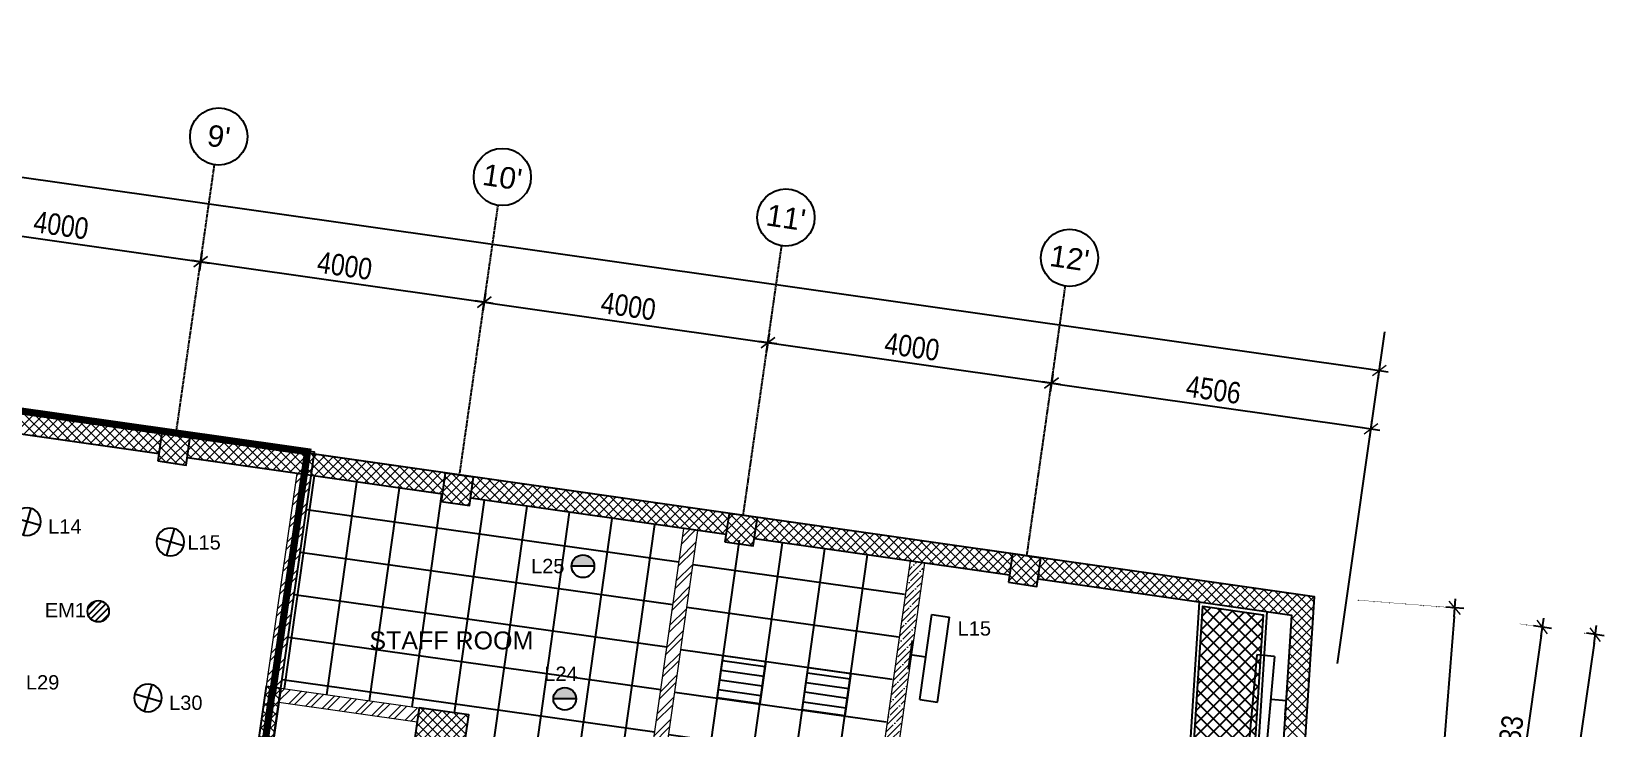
# Model space of a CAD drawing. Header units: inches. Extents: x 1217570 to 1674444, y 326920 to 480291.
# Drawn here: x 1472154 to 1494129, y 365678 to 375402 of the extents above; entities that cross this region are included whole.
import ezdxf
from ezdxf.enums import TextEntityAlignment as Align

# ---------------------------------------------------------------- set-up
doc = ezdxf.new("R2010")
doc.units = ezdxf.units.IN
doc.header["$MEASUREMENT"] = 0
for name, pattern in [('CENTER', [50.8, 31.75, -6.35, 6.35, -6.35]), ('DASHED2', [9.525, 6.35, -3.175]), ('DOT2', [3.175, 0, -3.175])]:
    doc.linetypes.add(name, pattern=pattern)
for name, color, linetype, lineweight in [('A-BLOCK', 43, 'Continuous', 13), ('A-HATCH CONCRETE', 254, 'Continuous', 5), ('A-LEASING LINE', 7, 'DASHED2', 9), ('wall hatch', 252, 'Continuous', 0)]:
    doc.layers.add(name, color=color, linetype=linetype, lineweight=lineweight)
for name, color, linetype in [('Axis', 9, 'CENTER'), ('dim-axis', 254, 'Continuous'), ('EM-LIT', 2, 'Continuous'), ('FFNEW', 252, 'Continuous'), ('LIGHT', 151, 'Continuous'), ('LIGHT TEXT', 2, 'Continuous'), ('S-COL', 210, 'Continuous'), ('S-WALL', 1, 'Continuous'), ('TEXT', 181, 'Continuous'), ('TRENCH', 8, 'Continuous')]:
    doc.layers.add(name, color=color, linetype=linetype)
doc.styles.add('ARIAL', font='ARIALN.TTF')
doc.styles.add('style1', font='arial.ttf')
doc.dimstyles.new('DIM-100', dxfattribs={"dimscale": 150, "dimtxt": 2, "dimasz": 1, "dimexe": 0.75, "dimexo": 1, "dimgap": 0.5, "dimtad": 1, "dimdec": 0, "dimzin": 11, "dimdsep": 46, "dimtxsty": 'ARIAL', "dimblk": 'R', "dimcen": 2.5, "dimdle": 1, "dimclrd": 256, "dimclre": 256, "dimclrt": 256, "dimazin": 0, "dimtfac": 1, "dimtdec": 0, "dimtix": 1, "dimtmove": 2, "dimatfit": 3, "dimldrblk": 'R', "dimtolj": 1, "dimtzin": 3, "dimlwd": -1, "dimlwe": 13, "dimarcsym": 0})
pattern_1 = [(45, (1337613.73, 312749.915), (-66.29126, 66.29126), []), (135, (1337613.73, 312749.915), (-66.29126, -66.29126), [])]
pattern_2 = [(45, (1337614.36, 312749.915), (-66.29126, 66.29126), []), (135, (1337614.36, 312749.915), (-66.29126, -66.29126), [])]

# ---------------------------------------------------------------- blocks, each defined once
blk = doc.blocks.new('R')
for p, q in [((-1.05, 0), (1.05, 0)), ((0, -1.05), (0, 1.05))]:
    blk.add_line(p, q)
at = {"color": 4, "lineweight": 13}
blk.add_line((-0.71, -0.71), (0.71, 0.71), dxfattribs=at)
blk = doc.blocks.new('*D151')
at = {"layer": 'Defpoints', "color": 0, "transparency": 16777216}
for p in [(1472526, 590047), (1472055, 586747), (1472522, 586681)]:
    blk.add_point(p, dxfattribs=at)
at = {"layer": 'dim-axis', "color": 251, "transparency": 16777216}
blk.add_line((1472976, 589861), (1472539, 586800), dxfattribs=at)
at = {"layer": 'dim-axis', "color": 251, "linetype": 'DOT2', "lineweight": 13, "transparency": 16777216}
for p, q in [((1472675, 590025), (1473104, 589964)), ((1472204, 586726), (1472633, 586665))]:
    blk.add_line(p, q, dxfattribs=at)
at = {"layer": 'dim-axis', "color": 251, "transparency": 16777216, "xscale": 120, "yscale": 120, "zscale": 120}
for p, rotation in [((1472993, 589980), 81.87732561324607), ((1472522, 586681), 261.8773256132461)]:
    blk.add_blockref('R', p, dxfattribs=dict(at, rotation=rotation))
at = {"layer": 'dim-axis', "color": 251, "transparency": 16777216, "insert": (1472531, 588363), "char_height": 300, "attachment_point": 5, "rotation": 81.8773, "style": 'ARIAL'}
blk.add_mtext('\\A1;3333', dxfattribs=at)
blk = doc.blocks.new('*D156')
at = {"layer": 'Defpoints', "color": 0, "transparency": 16777216}
for p in [(1420642, 597441), (1470715, 593565), (1470260, 590370)]:
    blk.add_point(p, dxfattribs=at)
at = {"layer": 'dim-axis', "color": 251, "linetype": 'DOT2', "lineweight": 13, "transparency": 16777216}
for p, q in [((1420663, 597590), (1421113, 600748)), ((1470281, 590519), (1470731, 593676))]:
    blk.add_line(p, q, dxfattribs=at)
at = {"layer": 'dim-axis', "color": 251, "transparency": 16777216}
blk.add_line((1421216, 600619), (1470596, 593582), dxfattribs=at)
at = {"layer": 'dim-axis', "color": 251, "transparency": 16777216, "xscale": 120, "yscale": 120, "zscale": 120}
for p, rotation in [((1421097, 600636), 171.8890881608404), ((1470715, 593565), 351.8890881608405)]:
    blk.add_blockref('R', p, dxfattribs=dict(at, rotation=rotation))
at = {"layer": 'dim-axis', "color": 251, "transparency": 16777216, "insert": (1445938, 597327), "char_height": 300, "attachment_point": 5, "rotation": 351.8891, "style": 'ARIAL'}
blk.add_mtext('\\A1;50119', dxfattribs=at)
blk = doc.blocks.new('*D157')
at = {"layer": 'Defpoints', "color": 0, "transparency": 16777216}
for p in [(1473731, 589875), (1472094, 578408), (1472094, 578408)]:
    blk.add_point(p, dxfattribs=at)
at = {"layer": 'dim-axis', "color": 251, "linetype": 'DOT2', "lineweight": 13, "transparency": 16777216}
for p, q in [((1473582, 589896), (1473620, 589891)), ((1471946, 578429), (1471983, 578424))]:
    blk.add_line(p, q, dxfattribs=at)
at = {"layer": 'dim-axis', "color": 251, "transparency": 16777216}
blk.add_line((1473714, 589756), (1472111, 578527), dxfattribs=at)
at = {"layer": 'dim-axis', "color": 251, "transparency": 16777216, "xscale": 120, "yscale": 120, "zscale": 120}
for p, rotation in [((1473731, 589875), 81.87726641554076), ((1472094, 578408), 261.8772664155408)]:
    blk.add_blockref('R', p, dxfattribs=dict(at, rotation=rotation))
at = {"layer": 'dim-axis', "color": 251, "transparency": 16777216, "insert": (1472687, 584174), "char_height": 300, "attachment_point": 5, "rotation": 81.8773, "style": 'ARIAL'}
blk.add_mtext('\\A1;11583', dxfattribs=at)
blk = doc.blocks.new('*D188')
at = {"layer": 'Defpoints', "color": 0, "transparency": 16777216}
for p in [(1450492, 597002), (1454452, 596437), (1454259, 595084)]:
    blk.add_point(p, dxfattribs=at)
at = {"layer": 'dim-axis', "color": 251, "linetype": 'DOT2', "lineweight": 13, "transparency": 16777216}
for p, q in [((1450471, 596853), (1450283, 595538)), ((1454431, 596288), (1454243, 594973))]:
    blk.add_line(p, q, dxfattribs=at)
at = {"layer": 'dim-axis', "color": 251, "transparency": 16777216}
blk.add_line((1450418, 595633), (1454140, 595101), dxfattribs=at)
at = {"layer": 'dim-axis', "color": 251, "transparency": 16777216, "xscale": 120, "yscale": 120, "zscale": 120}
for p, rotation in [((1450299, 595650), 171.8736112541112), ((1454259, 595084), 351.8736112541112)]:
    blk.add_blockref('R', p, dxfattribs=dict(at, rotation=rotation))
at = {"layer": 'dim-axis', "color": 251, "transparency": 16777216, "insert": (1452311, 595593), "char_height": 300, "attachment_point": 5, "rotation": 351.8736, "style": 'ARIAL'}
blk.add_mtext('\\A1;4000', dxfattribs=at)
blk = doc.blocks.new('*D187')
at = {"layer": 'Defpoints', "color": 0, "transparency": 16777216}
for p in [(1454452, 596437), (1458412, 595871), (1458219, 594519)]:
    blk.add_point(p, dxfattribs=at)
at = {"layer": 'dim-axis', "color": 251, "linetype": 'DOT2', "lineweight": 13, "transparency": 16777216}
for p, q in [((1454431, 596288), (1454243, 594973)), ((1458391, 595723), (1458203, 594407))]:
    blk.add_line(p, q, dxfattribs=at)
at = {"layer": 'dim-axis', "color": 251, "transparency": 16777216}
blk.add_line((1454378, 595067), (1458100, 594536), dxfattribs=at)
at = {"layer": 'dim-axis', "color": 251, "transparency": 16777216, "xscale": 120, "yscale": 120, "zscale": 120}
for p, rotation in [((1454259, 595084), 171.8736112541112), ((1458219, 594519), 351.8736112541112)]:
    blk.add_blockref('R', p, dxfattribs=dict(at, rotation=rotation))
at = {"layer": 'dim-axis', "color": 251, "transparency": 16777216, "insert": (1456271, 595027), "char_height": 300, "attachment_point": 5, "rotation": 351.8736, "style": 'ARIAL'}
blk.add_mtext('\\A1;4000', dxfattribs=at)
blk = doc.blocks.new('*D186')
at = {"layer": 'Defpoints', "color": 0, "transparency": 16777216}
for p in [(1458412, 595871), (1462372, 595306), (1462179, 593953)]:
    blk.add_point(p, dxfattribs=at)
at = {"layer": 'dim-axis', "color": 251, "linetype": 'DOT2', "lineweight": 13, "transparency": 16777216}
for p, q in [((1458391, 595723), (1458203, 594407)), ((1462351, 595157), (1462163, 593842))]:
    blk.add_line(p, q, dxfattribs=at)
at = {"layer": 'dim-axis', "color": 251, "transparency": 16777216}
blk.add_line((1458338, 594502), (1462060, 593970), dxfattribs=at)
at = {"layer": 'dim-axis', "color": 251, "transparency": 16777216, "xscale": 120, "yscale": 120, "zscale": 120}
for p, rotation in [((1458219, 594519), 171.8736112541112), ((1462179, 593953), 351.8736112541112)]:
    blk.add_blockref('R', p, dxfattribs=dict(at, rotation=rotation))
at = {"layer": 'dim-axis', "color": 251, "transparency": 16777216, "insert": (1460231, 594462), "char_height": 300, "attachment_point": 5, "rotation": 351.8736, "style": 'ARIAL'}
blk.add_mtext('\\A1;4000', dxfattribs=at)
blk = doc.blocks.new('*D185')
at = {"layer": 'Defpoints', "color": 0, "transparency": 16777216}
for p in [(1462372, 595306), (1466332, 594741), (1466139, 593388)]:
    blk.add_point(p, dxfattribs=at)
at = {"layer": 'dim-axis', "color": 251, "linetype": 'DOT2', "lineweight": 13, "transparency": 16777216}
for p, q in [((1462351, 595157), (1462163, 593842)), ((1466311, 594592), (1466123, 593276))]:
    blk.add_line(p, q, dxfattribs=at)
at = {"layer": 'dim-axis', "color": 251, "transparency": 16777216}
blk.add_line((1462298, 593936), (1466020, 593405), dxfattribs=at)
at = {"layer": 'dim-axis', "color": 251, "transparency": 16777216, "xscale": 120, "yscale": 120, "zscale": 120}
for p, rotation in [((1462179, 593953), 171.8736112541112), ((1466139, 593388), 351.8736112541112)]:
    blk.add_blockref('R', p, dxfattribs=dict(at, rotation=rotation))
at = {"layer": 'dim-axis', "color": 251, "transparency": 16777216, "insert": (1464191, 593896), "char_height": 300, "attachment_point": 5, "rotation": 351.8736, "style": 'ARIAL'}
blk.add_mtext('\\A1;4000', dxfattribs=at)
blk = doc.blocks.new('*D184')
at = {"layer": 'Defpoints', "color": 0, "transparency": 16777216}
for p in [(1466332, 594741), (1470599, 592751), (1470462, 591787)]:
    blk.add_point(p, dxfattribs=at)
at = {"layer": 'dim-axis', "color": 251, "linetype": 'DOT2', "lineweight": 13, "transparency": 16777216}
for p, q in [((1466311, 594592), (1466123, 593276)), ((1470483, 591935), (1470615, 592862))]:
    blk.add_line(p, q, dxfattribs=at)
at = {"layer": 'dim-axis', "color": 251, "transparency": 16777216}
blk.add_line((1466257, 593371), (1470481, 592768), dxfattribs=at)
at = {"layer": 'dim-axis', "color": 251, "transparency": 16777216, "xscale": 120, "yscale": 120, "zscale": 120}
for p, rotation in [((1466139, 593388), 171.8736112541112), ((1470599, 592751), 351.8736112541112)]:
    blk.add_blockref('R', p, dxfattribs=dict(at, rotation=rotation))
at = {"layer": 'dim-axis', "color": 251, "transparency": 16777216, "insert": (1468401, 593295), "char_height": 300, "attachment_point": 5, "rotation": 351.8736, "style": 'ARIAL'}
blk.add_mtext('\\A1;4506', dxfattribs=at)
blk = doc.blocks.new('*D183')
at = {"layer": 'Defpoints', "color": 0, "transparency": 16777216}
for p in [(1470260, 590369), (1468019, 562459), (1469530, 562337)]:
    blk.add_point(p, dxfattribs=at)
at = {"layer": 'dim-axis', "color": 251, "linetype": 'DOT2', "lineweight": 13, "transparency": 16777216}
for p, q in [((1470409, 590357), (1471882, 590239)), ((1468169, 562447), (1469642, 562328))]:
    blk.add_line(p, q, dxfattribs=at)
at = {"layer": 'dim-axis', "color": 251, "transparency": 16777216}
blk.add_line((1471760, 590128), (1469539, 562457), dxfattribs=at)
at = {"layer": 'dim-axis', "color": 251, "transparency": 16777216, "xscale": 120, "yscale": 120, "zscale": 120}
for p, rotation in [((1471770, 590248), 85.410651128382), ((1469530, 562337), 265.410651128382)]:
    blk.add_blockref('R', p, dxfattribs=dict(at, rotation=rotation))
at = {"layer": 'dim-axis', "color": 251, "transparency": 16777216, "insert": (1470422, 576311), "char_height": 300, "attachment_point": 5, "rotation": 85.4107, "style": 'ARIAL'}
blk.add_mtext('\\A1;28000', dxfattribs=at)
blk = doc.blocks.new('SDGTFHHD')
at = {"layer": 'A-HATCH CONCRETE'}
h = blk.add_hatch(dxfattribs=at)
h.set_pattern_fill('ANSI37', color=254, scale=750)
h.set_pattern_definition(pattern_1)
h.paths.add_polyline_path([(1384533, 750514), (1384929, 750458), (1384985, 750854), (1384589, 750910)])
h = blk.add_hatch(dxfattribs=at)
h.set_pattern_fill('ANSI37', color=254, scale=750)
h.set_pattern_definition(pattern_2)
h.paths.add_polyline_path([(1388493, 749949), (1388889, 749892), (1388946, 750288), (1388550, 750345)])
h = blk.add_hatch(dxfattribs=at)
h.set_pattern_fill('ANSI37', color=254, scale=750)
h.set_pattern_definition(pattern_1)
h.paths.add_polyline_path([(1392453, 749384), (1392849, 749327), (1392905, 749723), (1392509, 749780)])
h = blk.add_hatch(dxfattribs=at)
h.set_pattern_fill('ANSI37', color=254, scale=750)
h.set_pattern_definition(pattern_2)
h.paths.add_polyline_path([(1384223, 747630), (1384131, 746987), (1384824, 746888), (1384916, 747532)])
at = {"layer": 'TRENCH'}
h = blk.add_hatch(dxfattribs=at)
h.set_pattern_fill('ANSI37', color=254, scale=1000)
h.set_pattern_definition([(45, (827864.47, 316834.77), (-88.388348, 88.388348), []), (135, (827864.47, 316834.77), (-88.388348, -88.388348), [])])
h.paths.add_polyline_path([(1396007, 748928), (1395163, 749049), (1394723, 742192), (1395567, 742072)])
at = {"layer": 'wall hatch', "ltscale": 500}
h = blk.add_hatch(dxfattribs=at)
h.set_pattern_fill('ANSI32', color=254, scale=500)
h.set_pattern_definition([(45, (1337614.36, 312749.91), (-132.58252, 132.58252), []), (45, (1337702.74, 312749.91), (-132.58252, 132.58252), [])])
h.paths.add_polyline_path([(1385588, 743042), (1387172, 742815), (1387200, 743013), (1387101, 743028), (1388111, 750106), (1387913, 750134), (1386903, 743056), (1385616, 743240), (1385616, 743240)])
h.paths.add_polyline_path([(1384301, 743225), (1384400, 743211), (1384427, 743409), (1384329, 743424)])
h = blk.add_hatch(dxfattribs=at)
h.set_pattern_fill('ANSI35', color=254, scale=500)
h.set_pattern_definition([(45, (1389662.71, 739214.03), (-88.3883, 88.3883), []), (45, (1389751.1, 739214.03), (-88.3883, 88.3883), [156.25, -31.25, 0, -31.25])])
edge = h.paths.add_edge_path(flags=17)
edge.add_line((1391295, 749705), (1391097, 749734))
edge.add_line((1391097, 749734), (1389985, 741945))
edge.add_line((1389985, 741945), (1390199, 741915))
edge.add_line((1390199, 741915), (1391295, 749705))
edge.add_line((1391295, 749705), (1391097, 749734))
h.paths.add_polyline_path([(1391295, 749705), (1391097, 749734), (1389985, 741945), (1390199, 741915)], flags=17)
h.paths.add_polyline_path([(1389471, 738396), (1389499, 738594), (1385507, 739164), (1385507, 739003), (1385507, 738966), (1385507, 728237), (1385707, 728237), (1385707, 738933)])
h.paths.add_polyline_path([(1389789, 739210), (1389591, 739238), (1389555, 738990), (1389753, 738962)])
h.paths.add_polyline_path([(1385507, 726937), (1385707, 726940), (1385707, 727037), (1385507, 727037)])
h = blk.add_hatch(dxfattribs=at)
h.set_pattern_fill('ANSI35', color=254, scale=500)
h.set_pattern_definition([(45, (1337614.36, 312749.91), (-88.388348, 88.388348), []), (45, (1337702.74, 312749.91), (-88.388348, 88.388348), [156.25, -31.25, 0, -31.25])])
edge = h.paths.add_edge_path()
edge.add_line((1391279, 749654), (1391081, 749682))
edge.add_line((1391081, 749682), (1389959, 741812))
edge.add_line((1389959, 741812), (1390156, 741784))
edge.add_line((1390156, 741784), (1391271, 749655))
edge.add_line((1391271, 749655), (1391084, 749681))
h.paths.add_polyline_path([(1390778, 746139), (1390580, 746168), (1390658, 746712), (1390856, 746684)], flags=17)
h = blk.add_hatch(dxfattribs=at)
h.set_pattern_fill('ANSI32', color=254, scale=500)
h.set_pattern_definition([(45, (1428476.25, 1182647.78), (-132.58252, 132.58252), []), (45, (1428564.64, 1182647.78), (-132.58252, 132.58252), [])])
h.paths.add_polyline_path([(1382292, 747906), (1382264, 747708), (1384194, 747433), (1384223, 747630)])
at = {"color": 254, "linetype": 'Continuous', "ltscale": 100}
blk.add_lwpolyline([(1385707, 721237), (1385707, 726940), (1385507, 726937), (1383958, 726937), (1383958, 732937), (1380097, 732937), (1380097, 739738), (1381100, 739591), (1381134, 739788), (1381678, 743600), (1382721, 750905), (1382763, 751202), (1347098, 756262), (1346331, 744553), (1368108, 741445), (1368106, 734887), (1367208, 734887), (1367208, 734687), (1367208, 731437), (1359158, 731437), (1359158, 731237), (1359158, 721237), (1385707, 721237)], dxfattribs=at)
at = {"layer": 'A-BLOCK', "color": 254, "ltscale": 100}
for p, q in [((1387913, 750134), (1386903, 743056)), ((1388111, 750106), (1387101, 743028)), ((1391081, 749682), (1390071, 742604)), ((1391279, 749654), (1390856, 746684)), ((1382292, 747906), (1384223, 747630)), ((1382059, 747636), (1382058, 747636)), ((1382066, 747737), (1382073, 747736)), ((1382264, 747708), (1384194, 747433))]:
    blk.add_line(p, q, dxfattribs=at)
blk.add_lwpolyline([(1382292, 747906), (1382716, 750876)], dxfattribs=at)
at = {"layer": 'A-HATCH CONCRETE', "color": 254, "linetype": 'Continuous'}
for p, q in [((1382730, 750973), (1382909, 751151)), ((1382752, 751128), (1382793, 751168)), ((1383067, 750826), (1382754, 751139)), ((1382759, 750870), (1383025, 751135)), ((1383222, 750804), (1382868, 751157)), ((1383376, 750782), (1383023, 751135)), ((1382912, 750848), (1382737, 751023)), ((1382876, 750853), (1383141, 751118)), ((1382992, 750837), (1383257, 751102)), ((1383108, 750820), (1383373, 751085)), ((1383531, 750760), (1383177, 751113)), ((1383224, 750803), (1383489, 751069)), ((1383686, 750737), (1383332, 751091)), ((1383340, 750787), (1383605, 751052)), ((1383456, 750770), (1383721, 751035)), ((1383840, 750715), (1383487, 751069)), ((1383572, 750754), (1383837, 751019)), ((1383995, 750693), (1383641, 751047)), ((1383688, 750737), (1383953, 751002)), ((1384150, 750671), (1383796, 751025)), ((1383804, 750721), (1384069, 750986)), ((1383920, 750704), (1384185, 750969)), ((1384304, 750649), (1383951, 751003)), ((1384036, 750687), (1384301, 750953)), ((1384459, 750627), (1384105, 750981)), ((1384152, 750671), (1384417, 750936)), ((1384555, 750664), (1384260, 750959)), ((1384268, 750654), (1384533, 750920)), ((1384571, 750780), (1384415, 750936)), ((1384588, 750896), (1384569, 750914)), ((1382758, 750870), (1382721, 750907)), ((1384384, 750638), (1384579, 750833)), ((1384648, 750902), (1384649, 750903)), ((1384726, 750891), (1384724, 750892)), ((1384764, 750885), (1384765, 750886)), ((1384880, 750869), (1384879, 750870)), ((1384880, 750869), (1384881, 750870)), ((1384962, 750686), (1385113, 750837)), ((1384964, 750555), (1385229, 750820)), ((1385232, 750517), (1384975, 750774)), ((1384984, 750840), (1384997, 750853)), ((1385387, 750495), (1385033, 750848)), ((1385080, 750538), (1385345, 750804)), ((1385541, 750473), (1385188, 750826)), ((1385196, 750522), (1385461, 750787)), ((1385312, 750505), (1385577, 750771)), ((1385696, 750450), (1385343, 750804)), ((1385428, 750489), (1385693, 750754)), ((1385851, 750428), (1385497, 750782)), ((1385544, 750472), (1385809, 750737)), ((1386005, 750406), (1385652, 750760)), ((1385660, 750456), (1385925, 750721)), ((1385776, 750439), (1386041, 750704)), ((1386160, 750384), (1385807, 750738)), ((1386315, 750362), (1385961, 750716)), ((1386469, 750340), (1386116, 750694)), ((1384500, 750621), (1384557, 750678)), ((1385078, 750539), (1384958, 750658)), ((1385892, 750423), (1386157, 750688)), ((1386008, 750406), (1386273, 750671)), ((1386124, 750389), (1386389, 750655)), ((1386240, 750373), (1386505, 750638)), ((1386624, 750318), (1386271, 750672)), ((1386356, 750356), (1386621, 750621)), ((1386779, 750296), (1386425, 750649)), ((1386472, 750340), (1386737, 750605)), ((1386933, 750274), (1386580, 750627)), ((1386588, 750323), (1386853, 750588)), ((1386704, 750307), (1386969, 750572)), ((1387088, 750252), (1386735, 750605)), ((1386820, 750290), (1387085, 750555)), ((1387243, 750230), (1386889, 750583)), ((1386936, 750273), (1387202, 750539)), ((1387397, 750208), (1387044, 750561)), ((1387052, 750257), (1387318, 750522)), ((1387168, 750240), (1387434, 750506)), ((1387552, 750186), (1387199, 750539)), ((1387284, 750224), (1387550, 750489)), ((1387707, 750164), (1387353, 750517)), ((1387400, 750207), (1387666, 750472)), ((1387861, 750141), (1387508, 750495)), ((1388016, 750119), (1387662, 750473)), ((1387516, 750191), (1387782, 750456)), ((1387632, 750174), (1387898, 750439)), ((1387748, 750158), (1388014, 750423)), ((1388171, 750097), (1387817, 750451)), ((1387864, 750141), (1388130, 750406)), ((1388325, 750075), (1387972, 750429)), ((1387981, 750124), (1388246, 750390)), ((1388097, 750108), (1388362, 750373)), ((1388480, 750053), (1388126, 750407)), ((1388213, 750091), (1388478, 750357)), ((1388521, 750144), (1388281, 750385)), ((1388329, 750075), (1388542, 750288)), ((1388538, 750260), (1388436, 750363)), ((1388592, 750339), (1388590, 750340)), ((1388593, 750339), (1388594, 750340)), ((1388709, 750322), (1388710, 750323)), ((1388747, 750317), (1388745, 750318)), ((1388825, 750306), (1388826, 750307)), ((1388901, 750295), (1388900, 750296)), ((1388909, 749992), (1389174, 750257)), ((1388925, 750141), (1389058, 750274)), ((1388941, 750289), (1388942, 750290)), ((1389253, 749943), (1388941, 750255)), ((1389408, 749921), (1389054, 750274)), ((1389563, 749899), (1389209, 750252)), ((1388445, 750058), (1388520, 750133)), ((1389099, 749965), (1388925, 750139)), ((1389025, 749975), (1389290, 750241)), ((1389141, 749959), (1389406, 750224)), ((1389257, 749942), (1389522, 750207)), ((1389717, 749877), (1389364, 750230)), ((1389373, 749926), (1389638, 750191)), ((1389489, 749909), (1389754, 750174)), ((1389872, 749855), (1389518, 750208)), ((1389605, 749893), (1389870, 750158)), ((1390026, 749832), (1389673, 750186)), ((1389721, 749876), (1389986, 750141)), ((1390181, 749810), (1389828, 750164)), ((1389837, 749860), (1390102, 750125)), ((1389953, 749843), (1390218, 750108)), ((1390336, 749788), (1389982, 750142)), ((1390069, 749826), (1390334, 750092)), ((1390490, 749766), (1390137, 750120)), ((1390185, 749810), (1390450, 750075)), ((1390645, 749744), (1390292, 750098)), ((1390301, 749793), (1390566, 750058)), ((1390417, 749777), (1390682, 750042)), ((1390800, 749722), (1390446, 750076)), ((1390954, 749700), (1390601, 750054)), ((1391109, 749678), (1390756, 750031)), ((1388944, 749987), (1388908, 750023)), ((1390533, 749760), (1390798, 750025)), ((1390649, 749744), (1390914, 750009)), ((1390765, 749727), (1391030, 749992)), ((1390881, 749710), (1391146, 749976)), ((1391264, 749656), (1390910, 750009)), ((1390997, 749694), (1391262, 749959)), ((1391418, 749634), (1391065, 749987)), ((1391113, 749677), (1391378, 749943)), ((1391573, 749612), (1391220, 749965)), ((1391229, 749661), (1391494, 749926)), ((1391345, 749644), (1391610, 749909)), ((1391728, 749590), (1391374, 749943)), ((1391461, 749628), (1391726, 749893)), ((1391882, 749568), (1391529, 749921)), ((1391577, 749611), (1391842, 749876)), ((1392037, 749545), (1391684, 749899)), ((1391693, 749595), (1391958, 749860)), ((1391809, 749578), (1392074, 749843)), ((1392192, 749523), (1391838, 749877)), ((1391925, 749561), (1392190, 749827)), ((1392346, 749501), (1391993, 749855)), ((1392041, 749545), (1392307, 749810)), ((1392471, 749509), (1392147, 749833)), ((1392488, 749625), (1392302, 749811)), ((1392157, 749528), (1392423, 749794)), ((1392273, 749512), (1392505, 749743)), ((1392504, 749741), (1392457, 749789)), ((1392537, 749776), (1392539, 749777)), ((1392613, 749765), (1392611, 749767)), ((1392653, 749759), (1392655, 749760)), ((1392768, 749743), (1392766, 749744)), ((1392769, 749742), (1392771, 749744)), ((1392865, 749441), (1393119, 749694)), ((1392885, 749726), (1392887, 749727)), ((1392888, 749596), (1393003, 749711)), ((1393120, 749391), (1392891, 749620)), ((1393274, 749369), (1392921, 749722)), ((1392970, 749412), (1393235, 749678)), ((1393429, 749347), (1393075, 749700)), ((1393086, 749396), (1393351, 749661)), ((1393202, 749379), (1393467, 749644)), ((1393584, 749325), (1393230, 749678)), ((1393318, 749363), (1393583, 749628)), ((1393738, 749303), (1393385, 749656)), ((1393434, 749346), (1393699, 749611)), ((1393893, 749281), (1393539, 749634)), ((1393550, 749330), (1393815, 749595)), ((1394048, 749259), (1393694, 749612)), ((1394202, 749236), (1393849, 749590)), ((1392389, 749495), (1392482, 749588)), ((1392965, 749413), (1392874, 749504)), ((1393666, 749313), (1393931, 749578)), ((1393782, 749296), (1394047, 749562)), ((1393898, 749280), (1394163, 749545)), ((1394357, 749214), (1394003, 749568)), ((1394014, 749263), (1394279, 749529)), ((1394130, 749247), (1394395, 749512)), ((1394512, 749192), (1394158, 749546)), ((1394246, 749230), (1394511, 749495)), ((1394666, 749170), (1394313, 749524)), ((1394362, 749214), (1394627, 749479)), ((1394821, 749148), (1394467, 749502)), ((1394478, 749197), (1394743, 749462)), ((1394594, 749181), (1394859, 749446)), ((1394975, 749126), (1394622, 749480)), ((1394710, 749164), (1394975, 749429)), ((1395130, 749104), (1394777, 749458)), ((1394826, 749147), (1395091, 749413)), ((1395285, 749082), (1394931, 749435)), ((1394942, 749131), (1395207, 749396)), ((1395058, 749114), (1395323, 749380)), ((1395439, 749060), (1395086, 749413)), ((1395594, 749038), (1395241, 749391)), ((1395174, 749098), (1395439, 749363)), ((1395290, 749081), (1395555, 749346)), ((1395749, 749016), (1395395, 749369)), ((1395406, 749065), (1395671, 749330)), ((1395522, 749048), (1395787, 749313)), ((1395903, 748994), (1395550, 749347)), ((1395638, 749032), (1395903, 749297)), ((1396058, 748972), (1395705, 749325)), ((1395754, 749015), (1396019, 749280)), ((1396213, 748950), (1395859, 749303)), ((1395870, 748998), (1396135, 749264)), ((1395986, 748982), (1396251, 749247)), ((1396367, 748927), (1396014, 749281)), ((1396102, 748965), (1396367, 749230)), ((1396696, 748732), (1396169, 749259)), ((1396218, 748949), (1396483, 749214)), ((1396704, 748856), (1396323, 749237)), ((1396334, 748932), (1396599, 749197)), ((1396404, 748869), (1396715, 749181)), ((1396712, 748981), (1396478, 749215)), ((1396720, 749106), (1396633, 749193)), ((1396395, 748727), (1396716, 749049)), ((1396376, 748444), (1396698, 748765)), ((1396386, 748586), (1396707, 748907)), ((1396680, 748483), (1396397, 748765)), ((1396688, 748607), (1396405, 748890)), ((1396367, 748302), (1396689, 748624)), ((1396664, 748233), (1396381, 748516)), ((1396672, 748358), (1396389, 748641)), ((1396349, 748019), (1396670, 748340)), ((1396358, 748161), (1396680, 748482)), ((1396656, 748109), (1396373, 748391)), ((1396331, 747736), (1396652, 748057)), ((1396340, 747877), (1396661, 748199)), ((1396640, 747860), (1396357, 748142)), ((1396648, 747984), (1396365, 748267)), ((1396322, 747594), (1396643, 747915)), ((1396624, 747611), (1396341, 747893)), ((1396632, 747735), (1396349, 748018)), ((1396304, 747311), (1396625, 747632)), ((1396313, 747452), (1396634, 747774)), ((1396608, 747361), (1396325, 747644)), ((1396616, 747486), (1396333, 747768)), ((1396295, 747169), (1396616, 747490)), ((1396592, 747112), (1396309, 747395)), ((1396600, 747237), (1396317, 747519))]:
    blk.add_line(p, q, dxfattribs=at)
at = {"layer": 'S-COL', "color": 254, "linetype": 'ByBlock'}
for points in [[(1384533, 750514), (1384929, 750458), (1384985, 750854), (1384589, 750910)], [(1388493, 749949), (1388889, 749892), (1388946, 750288), (1388550, 750345)], [(1392453, 749384), (1392849, 749327), (1392905, 749723), (1392509, 749780)], [(1384223, 747630), (1384131, 746987), (1384824, 746888), (1384916, 747532)]]:
    blk.add_lwpolyline(points, close=True, dxfattribs=at)
at = {"layer": 'S-WALL', "color": 254}
for points in [[(1347098, 756262), (1347098, 756262), (1344803, 721237), (1394933, 721237), (1396724, 749180), (1382759, 751173)], [(1384548, 750614), (1382716, 750876)], [(1388508, 750049), (1384944, 750558)], [(1392468, 749484), (1388904, 749993)], [(1396213, 745895), (1396407, 748922), (1392864, 749428)]]:
    blk.add_lwpolyline(points, dxfattribs=at)
at = {"layer": 'TRENCH', "color": 254}
for p, q in [((1395116, 749106), (1394670, 742149)), ((1396060, 748971), (1395613, 742016))]:
    blk.add_line(p, q, dxfattribs=at)
blk.add_lwpolyline([(1394723, 742192), (1395163, 749049), (1396007, 748928), (1395567, 742072)], close=True, dxfattribs=at)
at = {"layer": 'TEXT', "color": 254, "ltscale": 0.5, "style": 'style1'}
blk.add_text('STAFF ROOM', height=250, dxfattribs=at).set_placement((1383529, 748447))
blk = doc.blocks.new('SEDRGFE')
at = {"layer": 'A-HATCH CONCRETE'}
h = blk.add_hatch(dxfattribs=at)
h.set_pattern_fill('ANSI37', color=250, scale=750)
h.set_pattern_definition([(45, (1341716.31, 266100.535), (-66.29126, 66.29126), []), (135, (1341716.31, 266100.535), (-66.29126, -66.29126), [])])
h.paths.add_polyline_path([(1384676, 704430), (1385072, 704373), (1385128, 704769), (1384732, 704826)])
h = blk.add_hatch(dxfattribs=at)
h.set_pattern_fill('ANSI37', color=250, scale=750)
h.set_pattern_definition([(45, (1341716.94, 266100.535), (-66.29126, 66.29126), []), (135, (1341716.94, 266100.535), (-66.29126, -66.29126), [])])
h.paths.add_polyline_path([(1386197, 701285), (1386395, 701257), (1385780, 696950), (1385582, 696979)])
at = {"layer": 'wall hatch', "ltscale": 500}
h = blk.add_hatch(dxfattribs=at)
h.set_pattern_fill('ANSI32', color=250, scale=500)
h.set_pattern_definition([(45, (1432578.84, 1135998.4), (-132.58252, 132.58252), []), (45, (1432667.23, 1135998.4), (-132.58252, 132.58252), [])])
h.paths.add_polyline_path([(1386818, 704226), (1386620, 704255), (1386197, 701285), (1386395, 701257)])
h.paths.add_polyline_path([(1386367, 701059), (1386395, 701257), (1386395, 701257), (1386367, 701059)])
h = blk.add_hatch(dxfattribs=at)
h.set_pattern_fill('ANSI35', color=250, scale=500)
h.set_pattern_definition([(45, (1393765.3, 692564.65), (-88.38835, 88.38835), []), (45, (1393853.68, 692564.65), (-88.38835, 88.38835), [156.25, -31.25, 0, -31.25])])
edge = h.paths.add_edge_path(flags=17)
edge.add_line((1395397, 703056), (1395199, 703084))
edge.add_line((1395199, 703084), (1394088, 695296))
edge.add_line((1394088, 695296), (1394301, 695265))
edge.add_line((1394301, 695265), (1395397, 703056))
edge.add_line((1395397, 703056), (1395199, 703084))
h.paths.add_polyline_path([(1395397, 703056), (1395199, 703084), (1394088, 695296), (1394301, 695265)], flags=17)
h.paths.add_polyline_path([(1389810, 680290), (1389610, 680288), (1389610, 674888), (1389810, 674888)])
at = {"color": 250, "linetype": 'Continuous', "ltscale": 100}
blk.add_lwpolyline([(1389810, 674588), (1389810, 680290), (1389610, 680288), (1388060, 680288), (1388060, 686288), (1384200, 686288), (1384200, 693089), (1385203, 692942), (1385236, 693139), (1385780, 696950), (1386823, 704256), (1386865, 704553), (1351200, 709613), (1350434, 697904), (1372211, 694796), (1372209, 688237), (1371310, 688237), (1371310, 688038), (1371310, 684788), (1363260, 684788), (1363260, 684588), (1363260, 674588), (1389810, 674588)], dxfattribs=at)
at = {"layer": 'A-BLOCK', "color": 250, "ltscale": 100}
for p, q in [((1386395, 701257), (1386395, 701257)), ((1386168, 701088), (1386175, 701087)), ((1386367, 701059), (1386367, 701059)), ((1386161, 700987), (1386161, 700987))]:
    blk.add_line(p, q, dxfattribs=at)
for points in [[(1386197, 701285), (1386621, 704255)], [(1386395, 701257), (1386819, 704226)]]:
    blk.add_lwpolyline(points, dxfattribs=at)
at = {"layer": 'A-HATCH CONCRETE', "color": 250, "linetype": 'Continuous'}
for p, q in [((1382994, 704772), (1382640, 705126)), ((1382685, 704816), (1382950, 705082)), ((1383149, 704750), (1382795, 705104)), ((1382801, 704800), (1383066, 705065)), ((1382917, 704783), (1383182, 705048)), ((1383303, 704728), (1382950, 705082)), ((1383033, 704767), (1383298, 705032)), ((1383458, 704706), (1383104, 705060)), ((1383149, 704750), (1383415, 705015)), ((1383612, 704684), (1383259, 705038)), ((1383265, 704734), (1383531, 704999)), ((1383381, 704717), (1383647, 704982)), ((1383767, 704662), (1383414, 705015)), ((1383922, 704640), (1383568, 704993)), ((1383497, 704700), (1383763, 704966)), ((1383613, 704684), (1383879, 704949)), ((1384076, 704618), (1383723, 704971)), ((1383729, 704667), (1383995, 704933)), ((1383845, 704651), (1384111, 704916)), ((1384231, 704596), (1383878, 704949)), ((1383961, 704634), (1384227, 704899)), ((1384386, 704574), (1384032, 704927)), ((1384078, 704618), (1384343, 704883)), ((1384540, 704552), (1384187, 704905)), ((1384194, 704601), (1384459, 704866)), ((1384310, 704585), (1384575, 704850)), ((1384691, 704534), (1384342, 704883)), ((1384426, 704568), (1384691, 704833)), ((1384708, 704650), (1384496, 704861)), ((1384724, 704766), (1384651, 704839)), ((1384806, 704816), (1384807, 704817)), ((1384807, 704815), (1384806, 704817)), ((1384922, 704799), (1384923, 704800)), ((1384962, 704793), (1384960, 704795)), ((1385038, 704782), (1385039, 704784)), ((1385116, 704771), (1385115, 704773)), ((1385124, 704736), (1385155, 704767)), ((1385468, 704419), (1385127, 704760)), ((1384542, 704551), (1384719, 704729)), ((1384658, 704535), (1384697, 704574)), ((1385102, 704581), (1385271, 704750)), ((1385314, 704441), (1385111, 704644)), ((1385122, 704469), (1385387, 704734)), ((1385238, 704452), (1385503, 704717)), ((1385623, 704397), (1385270, 704751)), ((1385354, 704436), (1385619, 704701)), ((1385778, 704375), (1385424, 704729)), ((1385470, 704419), (1385735, 704684)), ((1385932, 704353), (1385579, 704706)), ((1385586, 704402), (1385851, 704668)), ((1385702, 704386), (1385967, 704651)), ((1386087, 704331), (1385733, 704684)), ((1385818, 704369), (1386083, 704634)), ((1386242, 704309), (1385888, 704662)), ((1385934, 704353), (1386199, 704618)), ((1386396, 704287), (1386043, 704640)), ((1386050, 704336), (1386315, 704601)), ((1386166, 704320), (1386431, 704585)), ((1386551, 704265), (1386197, 704618)), ((1386282, 704303), (1386547, 704568)), ((1386706, 704243), (1386352, 704596)), ((1386398, 704286), (1386663, 704552)), ((1386823, 704257), (1386507, 704574)), ((1386840, 704373), (1386661, 704552)), ((1385159, 704463), (1385094, 704528)), ((1386514, 704270), (1386779, 704535)), ((1386630, 704253), (1386855, 704478)), ((1386746, 704237), (1386833, 704324)), ((1386856, 704489), (1386816, 704530))]:
    blk.add_line(p, q, dxfattribs=at)
at = {"layer": 'S-COL', "color": 250}
blk.add_lwpolyline([(1384676, 704430), (1385072, 704373), (1385128, 704769), (1384732, 704826)], close=True, dxfattribs=at)
blk.add_lwpolyline([(1386197, 701285), (1386395, 701257), (1385780, 696950), (1385582, 696979), (1386197, 701285)], dxfattribs=at)
at = {"layer": 'S-WALL', "color": 250}
for points in [[(1386861, 704523), (1351200, 709613)], [(1384691, 704530), (1381126, 705039)], [(1386819, 704226), (1385087, 704474)]]:
    blk.add_lwpolyline(points, dxfattribs=at)
blk = doc.blocks.new('LP')
at = {"layer": 'LIGHT'}
for p, q in [((0.193, 0), (-0.193, 0)), ((0, -0.193), (0, 0.193))]:
    blk.add_line(p, q, dxfattribs=at)
blk.add_circle((0, 0), 0.193, dxfattribs=at)
blk = doc.blocks.new('EM1')
at = {"layer": 'EM-LIT'}
h = blk.add_hatch(dxfattribs=at)
h.set_pattern_fill('ANSI31', color=2, scale=0.52, style=0)
h.set_pattern_definition([(45, (-1379.63503, -1014.732296), (-0.0459619408, 0.0459619408), [])])
h.paths.add_polyline_path([(0.14976, 0, 1), (-0.14976, 0, 1)])
at = {"layer": 'EM-LIT', "color": 2}
blk.add_circle((0, 0), 0.14976, dxfattribs=at)
blk = doc.blocks.new('L6x6')
at = {"layer": 'LIGHT', "color": 252}
blk.add_lwpolyline([(-0.3, -0.3), (0.3, -0.3), (0.3, 0.3), (-0.3, 0.3)], close=True, dxfattribs=at)
blk = doc.blocks.new('RD4')
at = {"layer": 'LIGHT'}
blk.add_hatch(color=252, dxfattribs=at).paths.add_polyline_path([(0.144, 0), (-0.144, 0, 1)])
at = {"layer": 'LIGHT', "color": 252}
blk.add_line((-0.144, 0), (0.144, 0), dxfattribs=at)
blk.add_circle((0, 0), 0.144, dxfattribs=at)
blk = doc.blocks.new('SFWALL')
at = {"layer": 'LIGHT', "color": 252}
for p, q in [((-203, 0), (203, 0)), ((600, -219), (-600, -219)), ((-600, -219), (-600, -469)), ((0, -219), (0, 0)), ((600, -219), (600, -469)), ((600, -469), (-600, -469))]:
    blk.add_line(p, q, dxfattribs=at)
blk = doc.blocks.new('SGSR')
at = {"layer": 'Axis', "color": 254, "ltscale": 0.5}
for p, q in [((1453914.5, 592670), (1454452.2, 596436.6)), ((1457874.3, 592104.8), (1458412, 595871.2)), ((1461834.2, 591539.6), (1462371.9, 595305.9)), ((1465794.1, 590974.5), (1466331.7, 594740.6))]:
    blk.add_line(p, q, dxfattribs=at)
at = {"layer": 'Axis', "color": 254, "linetype": 'Continuous', "ltscale": 0.5}
blk.add_line((1470131, 589469), (1470792.7, 594104.7), dxfattribs=at)
at = {"layer": 'Axis', "color": 254, "linetype": 'Continuous'}
for centre in [(1454511.7, 596832.4), (1458471.4, 596267.3), (1462431.2, 595702.1), (1466390.9, 595137)]:
    blk.add_circle(centre, 400, dxfattribs=at)
at = {"layer": 'S-WALL', "color": 254}
blk.add_lwpolyline([(1417889.2, 562458.6), (1468019.2, 562458.6), (1469810.8, 590401.2), (1420184.3, 597484.1)], close=True, dxfattribs=at)
at = {"layer": 'Axis', "color": 254, "linetype": 'Continuous', "style": 'style1'}
for s, p in [("9'", (1454511.7, 596832.4)), ("10'", (1458471.4, 596267.3)), ("11'", (1462431.2, 595702.1)), ("12'", (1466390.9, 595137))]:
    blk.add_text(s, height=300, rotation=351.41133, dxfattribs=at).set_placement(p, align=Align.MIDDLE)
at = {"layer": 'dim-axis', "color": 254}
for p1, p2, distance, picture, middle in [((1420641.6, 597441.4), (1470259.6, 590370.1), 3227.1, '*D156', (1445938.1, 597326.5)), ((1470259.6, 590369.1), (1468019.2, 562458.6), 1515.3, '*D183', (1470422.4, 576310.8)), ((1472526, 590046.6), (1472055.2, 586747.4), 471.4, '*D151', (1472531.4, 588362.6)), ((1473731, 589874.6), (1472094.4, 578408.2), 0, '*D157', (1472686.8, 584173.7))]:
    dim = blk.add_aligned_dim(p1=p1, p2=p2, distance=distance, dimstyle='DIM-100', override={"dimasz": 0.8, "dimclrd": 251, "dimclre": 251, "dimclrt": 251}, dxfattribs=at)
    dim.commit()
    dim.dimension.update_dxf_attribs({"geometry": picture, "text_midpoint": middle})
for base, p1, p2, picture, middle in [((1454259.1, 595084.1), (1450492.3, 597001.9), (1454452.2, 596436.6), '*D188', (1452311.4, 595592.7)), ((1458218.9, 594518.7), (1454452.2, 596436.6), (1458412, 595871.2), '*D187', (1456271.2, 595027.3)), ((1462178.7, 593953.2), (1458412, 595871.2), (1462371.9, 595305.9), '*D186', (1460231.1, 594461.8)), ((1466138.6, 593387.8), (1462371.9, 595305.9), (1466331.7, 594740.6), '*D185', (1464190.9, 593896.4)), ((1470599.5, 592750.8), (1466331.7, 594740.6), (1470461.8, 591786.8), '*D184', (1468401.3, 593295.2))]:
    dim = blk.add_linear_dim(base=base, p1=p1, p2=p2, angle=171.87361, dimstyle='DIM-100', override={"dimasz": 0.8, "dimclrd": 251, "dimclre": 251, "dimclrt": 251}, dxfattribs=at)
    dim.commit()
    dim.dimension.update_dxf_attribs({"geometry": picture, "text_midpoint": middle})

msp = doc.modelspace()

# ---------------------------------------------------------------- hatches: boundary and pattern name
at = {"layer": 'LIGHT'}
h = msp.add_hatch(dxfattribs=at)
h.set_pattern_fill('_USER', color=252, scale=600, angle=352, style=0, double=1, pattern_type=0)
h.set_pattern_definition([(352, (1479182.8, 365244.07), (83.504, 594.16), []), (82, (1479182.8, 365244.07), (-594.16, 83.504), [])])
h.paths.add_polyline_path([(1481259, 368456), (1478262, 368884), (1478255, 368833), (1477908, 368883), (1477915, 368933), (1476059, 369198), (1475635, 366228), (1478259, 365854), (1477701, 361948), (1480276, 361575)])
h = msp.add_hatch(dxfattribs=at)
h.set_pattern_fill('_USER', color=252, scale=600, angle=352, style=0, double=1, pattern_type=0)
h.set_pattern_definition([(352, (1482153.74, 364817.54), (83.5, 594.16), []), (82, (1482153.74, 364817.54), (-594.16, 83.5), [])])
h.paths.add_polyline_path([(1480476, 361555), (1483427, 361138), (1484408, 368010), (1482222, 368319), (1482215, 368268), (1481868, 368317), (1481875, 368368), (1481457, 368428)])

# ---------------------------------------------------------------- linework, layer by layer
at = {"layer": 'A-LEASING LINE', "color": 6, "const_width": 100}
msp.add_lwpolyline([(1440440, 374585), (1439673, 362876), (1461550, 359754), (1461550, 353209), (1460649, 353210), (1460649, 349659), (1452599, 349659), (1452599, 339559), (1478949, 339559), (1478949, 345159), (1477199, 345159), (1477199, 351184), (1473339, 351184), (1473339, 358173), (1474362, 358026), (1475513, 366167), (1475521, 366166), (1476008, 369531), (1440440, 374585)], dxfattribs=at)
at = {"layer": 'LIGHT', "color": 252}
for p, q in [((1481801, 366614), (1482395, 366529)), ((1481763, 366344), (1482357, 366259)), ((1481782, 366478), (1482376, 366393)), ((1482989, 366444), (1483583, 366360)), ((1481743, 366208), (1482337, 366123)), ((1482951, 366175), (1483545, 366090)), ((1482970, 366308), (1483564, 366223)), ((1482931, 366038), (1483525, 365953))]:
    msp.add_line(p, q, dxfattribs=at)

# ---------------------------------------------------------------- block references
at = {"layer": 'EM-LIT', "xscale": 1000, "yscale": 1000, "zscale": 1000}
msp.add_blockref('EM1', (1473085, 367302), dxfattribs=at)
at = {"layer": 'FFNEW', "color": 6, "linetype": 'Continuous'}
for name, p in [('SGSR', (20256, -222899)), ('SDGTFHHD', (93342, -381677)), ('SEDRGFE', (89240, -335028))]:
    msp.add_blockref(name, p, dxfattribs=at)
at = {"layer": 'LIGHT'}
for name, p, xscale, yscale, zscale, rotation in [('LP', (1472092, 368555), -999.9999999999999, 999.9999999999999, 1000, 163.763626289737), ('LP', (1474092, 368270), -999.9999999999999, 999.9999999999999, 1000, 163.763626289737), ('RD4', (1479853, 367930), 1101.1, 1101.1, 1101.1, 180), ('LP', (1473781, 366092), -999.9999999999999, 999.9999999999999, 1000, 163.763626289737), ('RD4', (1479599, 366079), 1101.1, 1101.1, 1101.1, 180)]:
    msp.add_blockref(name, p, dxfattribs=dict(at, xscale=xscale, yscale=yscale, zscale=zscale, rotation=rotation))
at = {"layer": 'LIGHT', "xscale": -1}
for p, rotation in [((1484422, 366692), 81.87733064585136), ((1489673, 366055), 264.8940683368356)]:
    msp.add_blockref('SFWALL', p, dxfattribs=dict(at, rotation=rotation))
at = {"layer": 'LIGHT', "color": 252, "xscale": -999.9999999999982, "yscale": 1000, "zscale": 1000, "rotation": 352.0063137241245}
for p in [(1482066, 366346), (1483254, 366178)]:
    msp.add_blockref('L6x6', p, dxfattribs=at)

# ---------------------------------------------------------------- texts
at = {"layer": 'LIGHT', "color": 252, "style": 'style1'}
for s, p in [('L25', (1479128, 367834)), ('L15', (1485084, 366962)), ('L24', (1479313, 366329))]:
    msp.add_text(s, height=200, dxfattribs=at).set_placement(p)
at = {"layer": 'LIGHT TEXT', "linetype": 'ByBlock', "ltscale": 10, "style": 'style1'}
for s, p in [('L14', (1472386, 368387)), ('L15', (1474330, 368164)), ('EM1', (1472340, 367217)), ('L29', (1472076, 366209)), ('L30', (1474075, 365924))]:
    msp.add_text(s, height=200, dxfattribs=at).set_placement(p)

doc.saveas('drawing.dxf')
